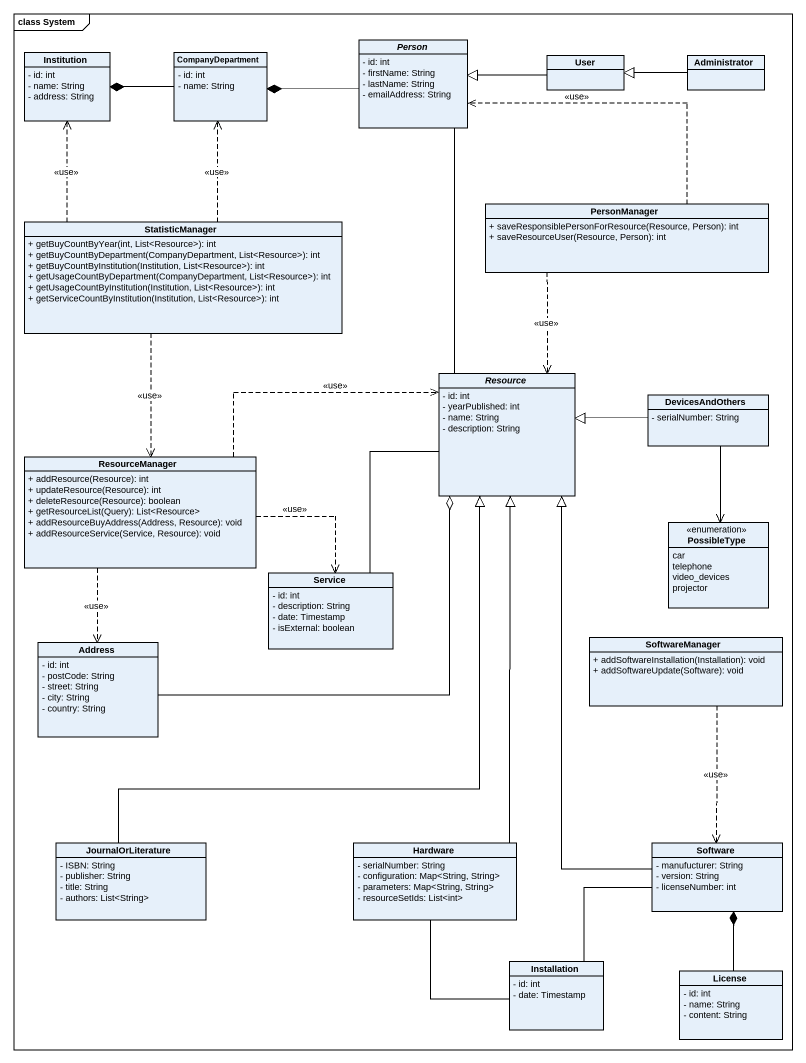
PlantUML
@startuml
mainframe class System
hide circle
hide empty members
skinparam classAttributeIconSize 0
abstract class "Person" as Person_ {
  - id: int
  - firstName: String
  - lastName: String
  - emailAddress: String
}
class Institution {
  - id: int
  - name: String
  - address: String
}
class CompanyDepartment {
  - id: int
  - name: String
}
class User
class Administrator
class PersonManager {
  + saveResponsiblePersonForResource(Resource, Person): int
  + saveResourceUser(Resource, Person): int
}
class StatisticManager {
  + getBuyCountByYear(int, List<Resource>): int
  + getBuyCountByDepartment(CompanyDepartment, List<Resource>): int
  + getBuyCountByInstitution(Institution, List<Resource>): int
  + getUsageCountByDepartment(CompanyDepartment, List<Resource>): int
  + getUsageCountByInstitution(Institution, List<Resource>): int
  + getServiceCountByInstitution(Institution, List<Resource>): int
}
abstract class Resource {
  - id: int
  - yearPublished: int
  - name: String
  - description: String
}
class DevicesAndOthers {
  - serialNumber: String
}
class ResourceManager {
  + addResource(Resource): int
  + updateResource(Resource): int
  + deleteResource(Resource): boolean
  + getResourceList(Query): List<Resource>
  + addResourceBuyAddress(Address, Resource): void
  + addResourceService(Service, Resource): void
}
enum PossibleType {
  car
  telephone
  video_devices
  projector
}
class Service {
  - id: int
  - description: String
  - date: Timestamp
  - isExternal: boolean
}
class Address {
  - id: int
  - postCode: String
  - street: String
  - city: String
  - country: String
}
class SoftwareManager {
  + addSoftwareInstallation(Installation): void
  + addSoftwareUpdate(Software): void
}
class JournalOrLiterature {
  - ISBN: String
  - publisher: String
  - title: String
  - authors: List<String>
}
class Hardware {
  - serialNumber: String
  - configuration: Map<String, String>
  - parameters: Map<String, String>
  - resourceSetIds: List<int>
}
class Software {
  - manufucturer: String
  - version: String
  - licenseNumber: int
}
class Installation {
  - id: int
  - date: Timestamp
}
class License {
  - id: int
  - name: String
  - content: String
}
Person_ -left-* CompanyDepartment
CompanyDepartment -left-* Institution
User -left-|> Person_
Administrator -left-|> User
PersonManager .up.> Person_ : <<use>>
PersonManager ..> Resource : <<use>>
StatisticManager .up.> Institution : <<use>>
StatisticManager .up.> CompanyDepartment : <<use>>
StatisticManager ..> ResourceManager : <<use>>
Resource -up- Person_
Resource -- Service
DevicesAndOthers -left-|> Resource
DevicesAndOthers --> PossibleType
ResourceManager .right.> Resource : <<use>>
ResourceManager .right.> Service : <<use>>
ResourceManager ..> Address : <<use>>
Address -up-o Resource
SoftwareManager ..> Software : <<use>>
JournalOrLiterature -up-|> Resource
Hardware -up-|> Resource
Software -up-|> Resource
Software -- Installation
Installation -up- Hardware
License -up-* Software
@enduml
